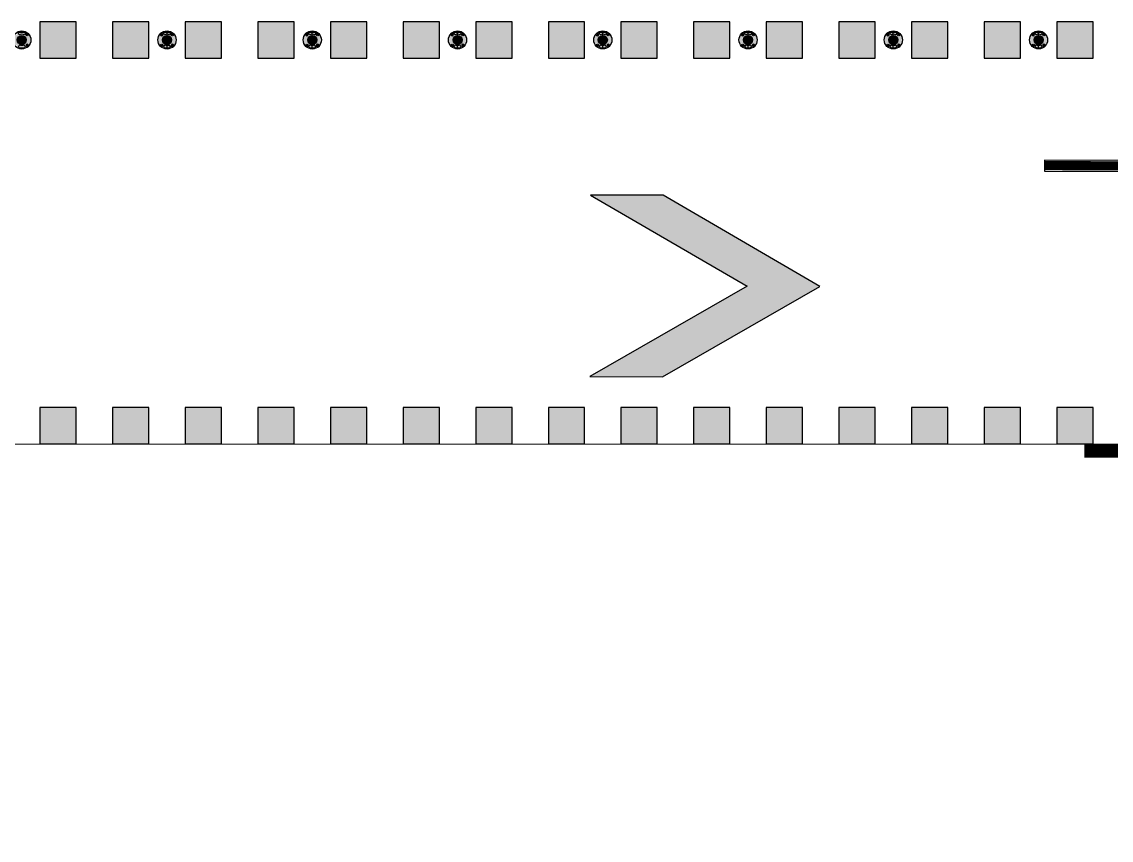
# Model space of a CAD drawing. Header units: metres. Extents: x 668617 to 675126, y 2286318 to 2293677.
# Drawn here: x 668844.1 to 668856.1, y 2287198.35 to 2287207.37 of the extents above; entities that cross this region are included whole.
import ezdxf

# ---------------------------------------------------------------- set-up
doc = ezdxf.new("R2010")
doc.units = ezdxf.units.M
doc.header["$MEASUREMENT"] = 0
for name, color, linetype in [('DMTG-B-CuadrosVerdes', 94, 'Continuous'), ('DMTG-M-VIALETON', 92, 'Continuous'), ('DMTG-PB-BANQUETAS', 251, 'Continuous'), ('DMTG-SH-LINEA GUARNICION', 40, 'Continuous'), ('DMTG-SH-PARADA', 252, 'Continuous')]:
    doc.layers.add(name, color=color, linetype=linetype)

# ---------------------------------------------------------------- blocks, each defined once
blk = doc.blocks.new('*U207')
h = blk.add_hatch(color=252)
h.dxf.hatch_style = 1
h.paths.add_polyline_path([(-1.817, -23.238), (-0.817, -24.968), (-0.817, -24.168), (-1.817, -22.438), (-2.817, -24.168), (-2.817, -24.968)])
h.paths.add_polyline_path([(-1.817, -0.786), (-0.817, -2.516), (-0.817, -1.716), (-1.817, 0.014), (-2.817, -1.716), (-2.817, -2.516)])
h = blk.add_hatch(color=252)
h.dxf.hatch_style = 1
h.paths.add_polyline_path([(-3.215, -19.968), (-3.095, -19.968), (-3.095, -5.468), (-3.133, -5.468), (-3.133, -4.969), (-3.215, -4.969)])
at = {"color": 252, "lineweight": 0, "const_width": 0.1}
blk.add_lwpolyline([(-3.155, -4.969), (-3.155, -19.968)], dxfattribs=at)
at = {"color": 252, "lineweight": 0}
for points in [[(-3.215, -4.969), (-3.215, -19.968)], [(-3.095, -4.969), (-3.095, -19.968)]]:
    blk.add_lwpolyline(points, dxfattribs=at)
at = {"color": 252}
for points in [[(-3.095, -4.969), (-3.215, -4.969), (-3.215, -19.968), (-3.095, -19.968), (-3.095, -4.969)], [(-0.817, -24.968), (-0.817, -24.168), (-1.817, -22.438), (-2.817, -24.168), (-2.817, -24.968), (-1.817, -23.238), (-0.817, -24.968)]]:
    blk.add_lwpolyline(points, dxfattribs=at)
blk = doc.blocks.new('*U115')
h = blk.add_hatch(color=256)
h.dxf.hatch_style = 1
h.paths.add_polyline_path([(12, 4.25), (12.4, 4.25), (12.4, 4.65), (12, 4.65)])
h = blk.add_hatch(color=256)
h.dxf.hatch_style = 1
h.paths.add_polyline_path([(12, 4.25), (12.4, 4.25), (12.4, 4.65), (12, 4.65)])
h = blk.add_hatch(color=256)
h.dxf.hatch_style = 1
h.paths.add_polyline_path([(12.8, 4.25), (13.2, 4.25), (13.2, 4.65), (12.8, 4.65)])
h = blk.add_hatch(color=256)
h.dxf.hatch_style = 1
h.paths.add_polyline_path([(12.8, 4.25), (13.2, 4.25), (13.2, 4.65), (12.8, 4.65)])
h = blk.add_hatch(color=256)
h.dxf.hatch_style = 1
h.paths.add_polyline_path([(13.6, 4.25), (14, 4.25), (14, 4.65), (13.6, 4.65)])
h = blk.add_hatch(color=256)
h.dxf.hatch_style = 1
h.paths.add_polyline_path([(13.6, 4.25), (14, 4.25), (14, 4.65), (13.6, 4.65)])
h = blk.add_hatch(color=256)
h.dxf.hatch_style = 1
h.paths.add_polyline_path([(14.4, 4.25), (14.8, 4.25), (14.8, 4.65), (14.4, 4.65)])
h = blk.add_hatch(color=256)
h.dxf.hatch_style = 1
h.paths.add_polyline_path([(14.4, 4.25), (14.8, 4.25), (14.8, 4.65), (14.4, 4.65)])
h = blk.add_hatch(color=256)
h.dxf.hatch_style = 1
h.paths.add_polyline_path([(15.2, 4.25), (15.6, 4.25), (15.6, 4.65), (15.2, 4.65)])
h = blk.add_hatch(color=256)
h.dxf.hatch_style = 1
h.paths.add_polyline_path([(15.2, 4.25), (15.6, 4.25), (15.6, 4.65), (15.2, 4.65)])
h = blk.add_hatch(color=256)
h.dxf.hatch_style = 1
h.paths.add_polyline_path([(16, 4.25), (16.4, 4.25), (16.4, 4.65), (16, 4.65)])
h = blk.add_hatch(color=256)
h.dxf.hatch_style = 1
h.paths.add_polyline_path([(16, 4.25), (16.4, 4.25), (16.4, 4.65), (16, 4.65)])
h = blk.add_hatch(color=256)
h.dxf.hatch_style = 1
h.paths.add_polyline_path([(16.8, 4.25), (17.2, 4.25), (17.2, 4.65), (16.8, 4.65)])
h = blk.add_hatch(color=256)
h.dxf.hatch_style = 1
h.paths.add_polyline_path([(16.8, 4.25), (17.2, 4.25), (17.2, 4.65), (16.8, 4.65)])
h = blk.add_hatch(color=256)
h.dxf.hatch_style = 1
h.paths.add_polyline_path([(17.6, 4.25), (18, 4.25), (18, 4.65), (17.6, 4.65)])
h = blk.add_hatch(color=256)
h.dxf.hatch_style = 1
h.paths.add_polyline_path([(17.6, 4.25), (18, 4.25), (18, 4.65), (17.6, 4.65)])
h = blk.add_hatch(color=256)
h.dxf.hatch_style = 1
h.paths.add_polyline_path([(18.4, 4.25), (18.8, 4.25), (18.8, 4.65), (18.4, 4.65)])
h = blk.add_hatch(color=256)
h.dxf.hatch_style = 1
h.paths.add_polyline_path([(18.4, 4.25), (18.8, 4.25), (18.8, 4.65), (18.4, 4.65)])
h = blk.add_hatch(color=256)
h.dxf.hatch_style = 1
h.paths.add_polyline_path([(19.2, 4.25), (19.6, 4.25), (19.6, 4.65), (19.2, 4.65)])
h = blk.add_hatch(color=256)
h.dxf.hatch_style = 1
h.paths.add_polyline_path([(19.2, 4.25), (19.6, 4.25), (19.6, 4.65), (19.2, 4.65)])
h = blk.add_hatch(color=256)
h.dxf.hatch_style = 1
h.paths.add_polyline_path([(20, 4.25), (20.4, 4.25), (20.4, 4.65), (20, 4.65)])
h = blk.add_hatch(color=256)
h.dxf.hatch_style = 1
h.paths.add_polyline_path([(20, 4.25), (20.4, 4.25), (20.4, 4.65), (20, 4.65)])
h = blk.add_hatch(color=256)
h.dxf.hatch_style = 1
h.paths.add_polyline_path([(20.8, 4.25), (21.2, 4.25), (21.2, 4.65), (20.8, 4.65)])
h = blk.add_hatch(color=256)
h.dxf.hatch_style = 1
h.paths.add_polyline_path([(20.8, 4.25), (21.2, 4.25), (21.2, 4.65), (20.8, 4.65)])
h = blk.add_hatch(color=256)
h.dxf.hatch_style = 1
h.paths.add_polyline_path([(21.6, 4.25), (22, 4.25), (22, 4.65), (21.6, 4.65)])
h = blk.add_hatch(color=256)
h.dxf.hatch_style = 1
h.paths.add_polyline_path([(21.6, 4.25), (22, 4.25), (22, 4.65), (21.6, 4.65)])
h = blk.add_hatch(color=256)
h.dxf.hatch_style = 1
h.paths.add_polyline_path([(22.4, 4.25), (22.8, 4.25), (22.8, 4.65), (22.4, 4.65)])
h = blk.add_hatch(color=256)
h.dxf.hatch_style = 1
h.paths.add_polyline_path([(22.4, 4.25), (22.8, 4.25), (22.8, 4.65), (22.4, 4.65)])
h = blk.add_hatch(color=256)
h.dxf.hatch_style = 1
h.paths.add_polyline_path([(23.2, 4.25), (23.6, 4.25), (23.6, 4.65), (23.2, 4.65)])
h = blk.add_hatch(color=256)
h.dxf.hatch_style = 1
h.paths.add_polyline_path([(12, 0), (12.4, 0), (12.4, 0.4), (12, 0.4)])
h = blk.add_hatch(color=256)
h.dxf.hatch_style = 1
h.paths.add_polyline_path([(12, 0), (12.4, 0), (12.4, 0.4), (12, 0.4)])
h = blk.add_hatch(color=256)
h.dxf.hatch_style = 1
h.paths.add_polyline_path([(12.8, 0), (13.2, 0), (13.2, 0.4), (12.8, 0.4)])
h = blk.add_hatch(color=256)
h.dxf.hatch_style = 1
h.paths.add_polyline_path([(12.8, 0), (13.2, 0), (13.2, 0.4), (12.8, 0.4)])
h = blk.add_hatch(color=256)
h.dxf.hatch_style = 1
h.paths.add_polyline_path([(13.6, 0), (14, 0), (14, 0.4), (13.6, 0.4)])
h = blk.add_hatch(color=256)
h.dxf.hatch_style = 1
h.paths.add_polyline_path([(13.6, 0), (14, 0), (14, 0.4), (13.6, 0.4)])
h = blk.add_hatch(color=256)
h.dxf.hatch_style = 1
h.paths.add_polyline_path([(14.4, 0), (14.8, 0), (14.8, 0.4), (14.4, 0.4)])
h = blk.add_hatch(color=256)
h.dxf.hatch_style = 1
h.paths.add_polyline_path([(14.4, 0), (14.8, 0), (14.8, 0.4), (14.4, 0.4)])
h = blk.add_hatch(color=256)
h.dxf.hatch_style = 1
h.paths.add_polyline_path([(15.2, 0), (15.6, 0), (15.6, 0.4), (15.2, 0.4)])
h = blk.add_hatch(color=256)
h.dxf.hatch_style = 1
h.paths.add_polyline_path([(15.2, 0), (15.6, 0), (15.6, 0.4), (15.2, 0.4)])
h = blk.add_hatch(color=256)
h.dxf.hatch_style = 1
h.paths.add_polyline_path([(16, 0), (16.4, 0), (16.4, 0.4), (16, 0.4)])
h = blk.add_hatch(color=256)
h.dxf.hatch_style = 1
h.paths.add_polyline_path([(16, 0), (16.4, 0), (16.4, 0.4), (16, 0.4)])
h = blk.add_hatch(color=256)
h.dxf.hatch_style = 1
h.paths.add_polyline_path([(16.8, 0), (17.2, 0), (17.2, 0.4), (16.8, 0.4)])
h = blk.add_hatch(color=256)
h.dxf.hatch_style = 1
h.paths.add_polyline_path([(16.8, 0), (17.2, 0), (17.2, 0.4), (16.8, 0.4)])
h = blk.add_hatch(color=256)
h.dxf.hatch_style = 1
h.paths.add_polyline_path([(17.6, 0), (18, 0), (18, 0.4), (17.6, 0.4)])
h = blk.add_hatch(color=256)
h.dxf.hatch_style = 1
h.paths.add_polyline_path([(17.6, 0), (18, 0), (18, 0.4), (17.6, 0.4)])
h = blk.add_hatch(color=256)
h.dxf.hatch_style = 1
h.paths.add_polyline_path([(18.4, 0), (18.8, 0), (18.8, 0.4), (18.4, 0.4)])
h = blk.add_hatch(color=256)
h.dxf.hatch_style = 1
h.paths.add_polyline_path([(18.4, 0), (18.8, 0), (18.8, 0.4), (18.4, 0.4)])
h = blk.add_hatch(color=256)
h.dxf.hatch_style = 1
h.paths.add_polyline_path([(19.2, 0), (19.6, 0), (19.6, 0.4), (19.2, 0.4)])
h = blk.add_hatch(color=256)
h.dxf.hatch_style = 1
h.paths.add_polyline_path([(19.2, 0), (19.6, 0), (19.6, 0.4), (19.2, 0.4)])
h = blk.add_hatch(color=256)
h.dxf.hatch_style = 1
h.paths.add_polyline_path([(20, 0), (20.4, 0), (20.4, 0.4), (20, 0.4)])
h = blk.add_hatch(color=256)
h.dxf.hatch_style = 1
h.paths.add_polyline_path([(20, 0), (20.4, 0), (20.4, 0.4), (20, 0.4)])
h = blk.add_hatch(color=256)
h.dxf.hatch_style = 1
h.paths.add_polyline_path([(20.8, 0), (21.2, 0), (21.2, 0.4), (20.8, 0.4)])
h = blk.add_hatch(color=256)
h.dxf.hatch_style = 1
h.paths.add_polyline_path([(20.8, 0), (21.2, 0), (21.2, 0.4), (20.8, 0.4)])
h = blk.add_hatch(color=256)
h.dxf.hatch_style = 1
h.paths.add_polyline_path([(21.6, 0), (22, 0), (22, 0.4), (21.6, 0.4)])
h = blk.add_hatch(color=256)
h.dxf.hatch_style = 1
h.paths.add_polyline_path([(21.6, 0), (22, 0), (22, 0.4), (21.6, 0.4)])
h = blk.add_hatch(color=256)
h.dxf.hatch_style = 1
h.paths.add_polyline_path([(22.4, 0), (22.8, 0), (22.8, 0.4), (22.4, 0.4)])
h = blk.add_hatch(color=256)
h.dxf.hatch_style = 1
h.paths.add_polyline_path([(22.4, 0), (22.8, 0), (22.8, 0.4), (22.4, 0.4)])
h = blk.add_hatch(color=256)
h.dxf.hatch_style = 1
h.paths.add_polyline_path([(23.2, 0), (23.6, 0), (23.6, 0.4), (23.2, 0.4)])
for points in [[(12, 4.25), (12.4, 4.25), (12.4, 4.65), (12, 4.65)], [(12, 4.25), (12.4, 4.25), (12.4, 4.65), (12, 4.65)], [(12.8, 4.25), (13.2, 4.25), (13.2, 4.65), (12.8, 4.65)], [(12.8, 4.25), (13.2, 4.25), (13.2, 4.65), (12.8, 4.65)], [(13.6, 4.25), (14, 4.25), (14, 4.65), (13.6, 4.65)], [(13.6, 4.25), (14, 4.25), (14, 4.65), (13.6, 4.65)], [(14.4, 4.25), (14.8, 4.25), (14.8, 4.65), (14.4, 4.65)], [(14.4, 4.25), (14.8, 4.25), (14.8, 4.65), (14.4, 4.65)], [(15.2, 4.25), (15.6, 4.25), (15.6, 4.65), (15.2, 4.65)], [(15.2, 4.25), (15.6, 4.25), (15.6, 4.65), (15.2, 4.65)], [(16, 4.25), (16.4, 4.25), (16.4, 4.65), (16, 4.65)], [(16, 4.25), (16.4, 4.25), (16.4, 4.65), (16, 4.65)], [(16.8, 4.25), (17.2, 4.25), (17.2, 4.65), (16.8, 4.65)], [(16.8, 4.25), (17.2, 4.25), (17.2, 4.65), (16.8, 4.65)], [(17.6, 4.25), (18, 4.25), (18, 4.65), (17.6, 4.65)], [(17.6, 4.25), (18, 4.25), (18, 4.65), (17.6, 4.65)], [(18.4, 4.25), (18.8, 4.25), (18.8, 4.65), (18.4, 4.65)], [(18.4, 4.25), (18.8, 4.25), (18.8, 4.65), (18.4, 4.65)], [(19.2, 4.25), (19.6, 4.25), (19.6, 4.65), (19.2, 4.65)], [(19.2, 4.25), (19.6, 4.25), (19.6, 4.65), (19.2, 4.65)], [(20, 4.25), (20.4, 4.25), (20.4, 4.65), (20, 4.65)], [(20, 4.25), (20.4, 4.25), (20.4, 4.65), (20, 4.65)], [(20.8, 4.25), (21.2, 4.25), (21.2, 4.65), (20.8, 4.65)], [(20.8, 4.25), (21.2, 4.25), (21.2, 4.65), (20.8, 4.65)], [(21.6, 4.25), (22, 4.25), (22, 4.65), (21.6, 4.65)], [(21.6, 4.25), (22, 4.25), (22, 4.65), (21.6, 4.65)], [(22.4, 4.25), (22.8, 4.25), (22.8, 4.65), (22.4, 4.65)], [(22.4, 4.25), (22.8, 4.25), (22.8, 4.65), (22.4, 4.65)], [(23.2, 4.25), (23.6, 4.25), (23.6, 4.65), (23.2, 4.65)], [(12, 0), (12.4, 0), (12.4, 0.4), (12, 0.4)], [(12, 0), (12.4, 0), (12.4, 0.4), (12, 0.4)], [(12.8, 0), (13.2, 0), (13.2, 0.4), (12.8, 0.4)], [(12.8, 0), (13.2, 0), (13.2, 0.4), (12.8, 0.4)], [(13.6, 0), (14, 0), (14, 0.4), (13.6, 0.4)], [(13.6, 0), (14, 0), (14, 0.4), (13.6, 0.4)], [(14.4, 0), (14.8, 0), (14.8, 0.4), (14.4, 0.4)], [(14.4, 0), (14.8, 0), (14.8, 0.4), (14.4, 0.4)], [(15.2, 0), (15.6, 0), (15.6, 0.4), (15.2, 0.4)], [(15.2, 0), (15.6, 0), (15.6, 0.4), (15.2, 0.4)], [(16, 0), (16.4, 0), (16.4, 0.4), (16, 0.4)], [(16, 0), (16.4, 0), (16.4, 0.4), (16, 0.4)], [(16.8, 0), (17.2, 0), (17.2, 0.4), (16.8, 0.4)], [(16.8, 0), (17.2, 0), (17.2, 0.4), (16.8, 0.4)], [(17.6, 0), (18, 0), (18, 0.4), (17.6, 0.4)], [(17.6, 0), (18, 0), (18, 0.4), (17.6, 0.4)], [(18.4, 0), (18.8, 0), (18.8, 0.4), (18.4, 0.4)], [(18.4, 0), (18.8, 0), (18.8, 0.4), (18.4, 0.4)], [(19.2, 0), (19.6, 0), (19.6, 0.4), (19.2, 0.4)], [(19.2, 0), (19.6, 0), (19.6, 0.4), (19.2, 0.4)], [(20, 0), (20.4, 0), (20.4, 0.4), (20, 0.4)], [(20, 0), (20.4, 0), (20.4, 0.4), (20, 0.4)], [(20.8, 0), (21.2, 0), (21.2, 0.4), (20.8, 0.4)], [(20.8, 0), (21.2, 0), (21.2, 0.4), (20.8, 0.4)], [(21.6, 0), (22, 0), (22, 0.4), (21.6, 0.4)], [(21.6, 0), (22, 0), (22, 0.4), (21.6, 0.4)], [(22.4, 0), (22.8, 0), (22.8, 0.4), (22.4, 0.4)], [(22.4, 0), (22.8, 0), (22.8, 0.4), (22.4, 0.4)], [(23.2, 0), (23.6, 0), (23.6, 0.4), (23.2, 0.4)]]:
    blk.add_lwpolyline(points, close=True)
blk = doc.blocks.new('*U36')
at = {"true_color": 0x58ba48}
h = blk.add_hatch(color=85, dxfattribs=at)
h.dxf.hatch_style = 1
h.paths.add_polyline_path([(24.446, 11.299, 1), (24.546, 11.299, 1)], flags=0)
h.paths.add_polyline_path([(24.446, 11.367), (24.435, 11.378, 0.062746), (24.417, 11.36), (24.428, 11.349, 0.413879), (24.446, 11.349, 0.414549)], flags=17)
h.paths.add_polyline_path([(24.443, 11.358, -1), (24.431, 11.358, -1)], flags=16)
h.paths.add_polyline_path([(24.446, 11.299, 1), (24.546, 11.299, 1)], flags=16)
h.paths.add_polyline_path([(24.557, 11.378), (24.547, 11.367, 0.413879), (24.547, 11.349, 0.414549), (24.564, 11.349), (24.575, 11.36, 0.062746)], flags=17)
h.paths.add_polyline_path([(24.562, 11.358, -1), (24.549, 11.358, -1)], flags=16)
h.paths.add_polyline_path([(24.575, 11.237), (24.564, 11.248, 0.413879), (24.547, 11.248, 0.414549), (24.547, 11.23), (24.557, 11.22, 0.062746)], flags=17)
h.paths.add_polyline_path([(24.549, 11.239, -1), (24.562, 11.239, -1)], flags=16)
h.paths.add_polyline_path([(24.446, 11.248, 0.414549), (24.428, 11.248), (24.417, 11.237, 0.062746), (24.435, 11.22), (24.446, 11.23, 0.413879)], flags=17)
h.paths.add_polyline_path([(24.431, 11.239, -1), (24.443, 11.239, -1)], flags=16)
h.paths.add_polyline_path([(24.575, 11.36), (24.564, 11.349, -0.414549), (24.547, 11.349, -0.413879), (24.547, 11.367), (24.557, 11.378, 0.342564), (24.435, 11.378), (24.446, 11.367, -0.414549), (24.446, 11.349, -0.413879), (24.428, 11.349), (24.417, 11.36, 0.166532), (24.396, 11.299, 0.166532), (24.417, 11.237), (24.428, 11.248, -0.414549), (24.446, 11.248, -0.413879), (24.446, 11.23), (24.435, 11.22, 0.342564), (24.557, 11.22), (24.547, 11.23, -0.414549), (24.547, 11.248, -0.413879), (24.564, 11.248), (24.575, 11.237, 0.166532), (24.596, 11.299, 0.166532)])
h.paths.add_polyline_path([(24.546, 11.299, -1), (24.446, 11.299, -1)], flags=0)
h.paths.add_polyline_path([(24.525, 11.354, 0.245947), (24.467, 11.354), (24.456, 11.376, -0.245947), (24.537, 11.376)], flags=16)
h.paths.add_polyline_path([(24.525, 11.243), (24.537, 11.221, -0.245947), (24.456, 11.221), (24.467, 11.243, 0.245947)], flags=16)
h = blk.add_hatch(color=85, dxfattribs=at)
h.dxf.hatch_style = 1
h.paths.add_polyline_path([(24.446, 11.299, 1), (24.546, 11.299, 1)])
at = {"true_color": 0xc7c8ca}
h = blk.add_hatch(color=9, dxfattribs=at)
h.dxf.hatch_style = 1
h.paths.add_polyline_path([(24.537, 11.376, 0.245947), (24.456, 11.376), (24.467, 11.354, -0.245947), (24.525, 11.354)])
h.paths.add_polyline_path([(24.537, 11.221), (24.525, 11.243, -0.245947), (24.467, 11.243), (24.456, 11.221, 0.245947)])
at = {"true_color": 0x58ba48}
h = blk.add_hatch(color=85, dxfattribs=at)
h.dxf.hatch_style = 1
h.paths.add_polyline_path([(26.046, 11.299, 1), (26.146, 11.299, 1)], flags=0)
h.paths.add_polyline_path([(26.046, 11.367), (26.035, 11.378, 0.062746), (26.017, 11.36), (26.028, 11.349, 0.413879), (26.046, 11.349, 0.414549)], flags=17)
h.paths.add_polyline_path([(26.043, 11.358, -1), (26.031, 11.358, -1)], flags=16)
h.paths.add_polyline_path([(26.046, 11.299, 1), (26.146, 11.299, 1)], flags=16)
h.paths.add_polyline_path([(26.157, 11.378), (26.147, 11.367, 0.413879), (26.147, 11.349, 0.414549), (26.164, 11.349), (26.175, 11.36, 0.062746)], flags=17)
h.paths.add_polyline_path([(26.162, 11.358, -1), (26.149, 11.358, -1)], flags=16)
h.paths.add_polyline_path([(26.175, 11.237), (26.164, 11.248, 0.413879), (26.147, 11.248, 0.414549), (26.147, 11.23), (26.157, 11.22, 0.062746)], flags=17)
h.paths.add_polyline_path([(26.149, 11.239, -1), (26.162, 11.239, -1)], flags=16)
h.paths.add_polyline_path([(26.046, 11.248, 0.414549), (26.028, 11.248), (26.017, 11.237, 0.062746), (26.035, 11.22), (26.046, 11.23, 0.413879)], flags=17)
h.paths.add_polyline_path([(26.031, 11.239, -1), (26.043, 11.239, -1)], flags=16)
h.paths.add_polyline_path([(26.175, 11.36), (26.164, 11.349, -0.414549), (26.147, 11.349, -0.413879), (26.147, 11.367), (26.157, 11.378, 0.342564), (26.035, 11.378), (26.046, 11.367, -0.414549), (26.046, 11.349, -0.413879), (26.028, 11.349), (26.017, 11.36, 0.166532), (25.996, 11.299, 0.166532), (26.017, 11.237), (26.028, 11.248, -0.414549), (26.046, 11.248, -0.413879), (26.046, 11.23), (26.035, 11.22, 0.342564), (26.157, 11.22), (26.147, 11.23, -0.414549), (26.147, 11.248, -0.413879), (26.164, 11.248), (26.175, 11.237, 0.166532), (26.196, 11.299, 0.166532)])
h.paths.add_polyline_path([(26.146, 11.299, -1), (26.046, 11.299, -1)], flags=0)
h.paths.add_polyline_path([(26.125, 11.354, 0.245947), (26.067, 11.354), (26.056, 11.376, -0.245947), (26.137, 11.376)], flags=16)
h.paths.add_polyline_path([(26.125, 11.243), (26.137, 11.221, -0.245947), (26.056, 11.221), (26.067, 11.243, 0.245947)], flags=16)
h = blk.add_hatch(color=85, dxfattribs=at)
h.dxf.hatch_style = 1
h.paths.add_polyline_path([(26.046, 11.299, 1), (26.146, 11.299, 1)])
at = {"true_color": 0xc7c8ca}
h = blk.add_hatch(color=9, dxfattribs=at)
h.dxf.hatch_style = 1
h.paths.add_polyline_path([(26.137, 11.376, 0.245947), (26.056, 11.376), (26.067, 11.354, -0.245947), (26.125, 11.354)])
h.paths.add_polyline_path([(26.137, 11.221), (26.125, 11.243, -0.245947), (26.067, 11.243), (26.056, 11.221, 0.245947)])
at = {"true_color": 0x58ba48}
h = blk.add_hatch(color=85, dxfattribs=at)
h.dxf.hatch_style = 1
h.paths.add_polyline_path([(27.646, 11.299, 1), (27.746, 11.299, 1)], flags=0)
h.paths.add_polyline_path([(27.646, 11.367), (27.635, 11.378, 0.062746), (27.617, 11.36), (27.628, 11.349, 0.413879), (27.646, 11.349, 0.414549)], flags=17)
h.paths.add_polyline_path([(27.643, 11.358, -1), (27.631, 11.358, -1)], flags=16)
h.paths.add_polyline_path([(27.646, 11.299, 1), (27.746, 11.299, 1)], flags=16)
h.paths.add_polyline_path([(27.757, 11.378), (27.747, 11.367, 0.413879), (27.747, 11.349, 0.414549), (27.764, 11.349), (27.775, 11.36, 0.062746)], flags=17)
h.paths.add_polyline_path([(27.762, 11.358, -1), (27.749, 11.358, -1)], flags=16)
h.paths.add_polyline_path([(27.775, 11.237), (27.764, 11.248, 0.413879), (27.747, 11.248, 0.414549), (27.747, 11.23), (27.757, 11.22, 0.062746)], flags=17)
h.paths.add_polyline_path([(27.749, 11.239, -1), (27.762, 11.239, -1)], flags=16)
h.paths.add_polyline_path([(27.646, 11.248, 0.414549), (27.628, 11.248), (27.617, 11.237, 0.062746), (27.635, 11.22), (27.646, 11.23, 0.413879)], flags=17)
h.paths.add_polyline_path([(27.631, 11.239, -1), (27.643, 11.239, -1)], flags=16)
h.paths.add_polyline_path([(27.775, 11.36), (27.764, 11.349, -0.414549), (27.747, 11.349, -0.413879), (27.747, 11.367), (27.757, 11.378, 0.342564), (27.635, 11.378), (27.646, 11.367, -0.414549), (27.646, 11.349, -0.413879), (27.628, 11.349), (27.617, 11.36, 0.166532), (27.596, 11.299, 0.166532), (27.617, 11.237), (27.628, 11.248, -0.414549), (27.646, 11.248, -0.413879), (27.646, 11.23), (27.635, 11.22, 0.342564), (27.757, 11.22), (27.747, 11.23, -0.414549), (27.747, 11.248, -0.413879), (27.764, 11.248), (27.775, 11.237, 0.166532), (27.796, 11.299, 0.166532)])
h.paths.add_polyline_path([(27.746, 11.299, -1), (27.646, 11.299, -1)], flags=0)
h.paths.add_polyline_path([(27.725, 11.354, 0.245947), (27.667, 11.354), (27.656, 11.376, -0.245947), (27.737, 11.376)], flags=16)
h.paths.add_polyline_path([(27.725, 11.243), (27.737, 11.221, -0.245947), (27.656, 11.221), (27.667, 11.243, 0.245947)], flags=16)
h = blk.add_hatch(color=85, dxfattribs=at)
h.dxf.hatch_style = 1
h.paths.add_polyline_path([(27.646, 11.299, 1), (27.746, 11.299, 1)])
at = {"true_color": 0xc7c8ca}
h = blk.add_hatch(color=9, dxfattribs=at)
h.dxf.hatch_style = 1
h.paths.add_polyline_path([(27.737, 11.376, 0.245947), (27.656, 11.376), (27.667, 11.354, -0.245947), (27.725, 11.354)])
h.paths.add_polyline_path([(27.737, 11.221), (27.725, 11.243, -0.245947), (27.667, 11.243), (27.656, 11.221, 0.245947)])
at = {"true_color": 0x58ba48}
h = blk.add_hatch(color=85, dxfattribs=at)
h.dxf.hatch_style = 1
h.paths.add_polyline_path([(29.246, 11.299, 1), (29.346, 11.299, 1)], flags=0)
h.paths.add_polyline_path([(29.246, 11.367), (29.235, 11.378, 0.062746), (29.217, 11.36), (29.228, 11.349, 0.413879), (29.246, 11.349, 0.414549)], flags=17)
h.paths.add_polyline_path([(29.243, 11.358, -1), (29.231, 11.358, -1)], flags=16)
h.paths.add_polyline_path([(29.246, 11.299, 1), (29.346, 11.299, 1)], flags=16)
h.paths.add_polyline_path([(29.357, 11.378), (29.347, 11.367, 0.413879), (29.347, 11.349, 0.414549), (29.364, 11.349), (29.375, 11.36, 0.062746)], flags=17)
h.paths.add_polyline_path([(29.362, 11.358, -1), (29.349, 11.358, -1)], flags=16)
h.paths.add_polyline_path([(29.375, 11.237), (29.364, 11.248, 0.413879), (29.347, 11.248, 0.414549), (29.347, 11.23), (29.357, 11.22, 0.062746)], flags=17)
h.paths.add_polyline_path([(29.349, 11.239, -1), (29.362, 11.239, -1)], flags=16)
h.paths.add_polyline_path([(29.246, 11.248, 0.414549), (29.228, 11.248), (29.217, 11.237, 0.062746), (29.235, 11.22), (29.246, 11.23, 0.413879)], flags=17)
h.paths.add_polyline_path([(29.231, 11.239, -1), (29.243, 11.239, -1)], flags=16)
h.paths.add_polyline_path([(29.375, 11.36), (29.364, 11.349, -0.414549), (29.347, 11.349, -0.413879), (29.347, 11.367), (29.357, 11.378, 0.342564), (29.235, 11.378), (29.246, 11.367, -0.414549), (29.246, 11.349, -0.413879), (29.228, 11.349), (29.217, 11.36, 0.166532), (29.196, 11.299, 0.166532), (29.217, 11.237), (29.228, 11.248, -0.414549), (29.246, 11.248, -0.413879), (29.246, 11.23), (29.235, 11.22, 0.342564), (29.357, 11.22), (29.347, 11.23, -0.414549), (29.347, 11.248, -0.413879), (29.364, 11.248), (29.375, 11.237, 0.166532), (29.396, 11.299, 0.166532)])
h.paths.add_polyline_path([(29.346, 11.299, -1), (29.246, 11.299, -1)], flags=0)
h.paths.add_polyline_path([(29.325, 11.354, 0.245947), (29.267, 11.354), (29.256, 11.376, -0.245947), (29.337, 11.376)], flags=16)
h.paths.add_polyline_path([(29.325, 11.243), (29.337, 11.221, -0.245947), (29.256, 11.221), (29.267, 11.243, 0.245947)], flags=16)
h = blk.add_hatch(color=85, dxfattribs=at)
h.dxf.hatch_style = 1
h.paths.add_polyline_path([(29.246, 11.299, 1), (29.346, 11.299, 1)])
at = {"true_color": 0xc7c8ca}
h = blk.add_hatch(color=9, dxfattribs=at)
h.dxf.hatch_style = 1
h.paths.add_polyline_path([(29.337, 11.376, 0.245947), (29.256, 11.376), (29.267, 11.354, -0.245947), (29.325, 11.354)])
h.paths.add_polyline_path([(29.337, 11.221), (29.325, 11.243, -0.245947), (29.267, 11.243), (29.256, 11.221, 0.245947)])
at = {"true_color": 0x58ba48}
h = blk.add_hatch(color=85, dxfattribs=at)
h.dxf.hatch_style = 1
h.paths.add_polyline_path([(30.846, 11.299, 1), (30.946, 11.299, 1)], flags=0)
h.paths.add_polyline_path([(30.846, 11.367), (30.835, 11.378, 0.062746), (30.817, 11.36), (30.828, 11.349, 0.413879), (30.846, 11.349, 0.414549)], flags=17)
h.paths.add_polyline_path([(30.843, 11.358, -1), (30.831, 11.358, -1)], flags=16)
h.paths.add_polyline_path([(30.846, 11.299, 1), (30.946, 11.299, 1)], flags=16)
h.paths.add_polyline_path([(30.957, 11.378), (30.947, 11.367, 0.413879), (30.947, 11.349, 0.414549), (30.964, 11.349), (30.975, 11.36, 0.062746)], flags=17)
h.paths.add_polyline_path([(30.962, 11.358, -1), (30.949, 11.358, -1)], flags=16)
h.paths.add_polyline_path([(30.975, 11.237), (30.964, 11.248, 0.413879), (30.947, 11.248, 0.414549), (30.947, 11.23), (30.957, 11.22, 0.062746)], flags=17)
h.paths.add_polyline_path([(30.949, 11.239, -1), (30.962, 11.239, -1)], flags=16)
h.paths.add_polyline_path([(30.846, 11.248, 0.414549), (30.828, 11.248), (30.817, 11.237, 0.062746), (30.835, 11.22), (30.846, 11.23, 0.413879)], flags=17)
h.paths.add_polyline_path([(30.831, 11.239, -1), (30.843, 11.239, -1)], flags=16)
h.paths.add_polyline_path([(30.975, 11.36), (30.964, 11.349, -0.414549), (30.947, 11.349, -0.413879), (30.947, 11.367), (30.957, 11.378, 0.342564), (30.835, 11.378), (30.846, 11.367, -0.414549), (30.846, 11.349, -0.413879), (30.828, 11.349), (30.817, 11.36, 0.166532), (30.796, 11.299, 0.166532), (30.817, 11.237), (30.828, 11.248, -0.414549), (30.846, 11.248, -0.413879), (30.846, 11.23), (30.835, 11.22, 0.342564), (30.957, 11.22), (30.947, 11.23, -0.414549), (30.947, 11.248, -0.413879), (30.964, 11.248), (30.975, 11.237, 0.166532), (30.996, 11.299, 0.166532)])
h.paths.add_polyline_path([(30.946, 11.299, -1), (30.846, 11.299, -1)], flags=0)
h.paths.add_polyline_path([(30.925, 11.354, 0.245947), (30.867, 11.354), (30.856, 11.376, -0.245947), (30.937, 11.376)], flags=16)
h.paths.add_polyline_path([(30.925, 11.243), (30.937, 11.221, -0.245947), (30.856, 11.221), (30.867, 11.243, 0.245947)], flags=16)
h = blk.add_hatch(color=85, dxfattribs=at)
h.dxf.hatch_style = 1
h.paths.add_polyline_path([(30.846, 11.299, 1), (30.946, 11.299, 1)])
at = {"true_color": 0xc7c8ca}
h = blk.add_hatch(color=9, dxfattribs=at)
h.dxf.hatch_style = 1
h.paths.add_polyline_path([(30.937, 11.376, 0.245947), (30.856, 11.376), (30.867, 11.354, -0.245947), (30.925, 11.354)])
h.paths.add_polyline_path([(30.937, 11.221), (30.925, 11.243, -0.245947), (30.867, 11.243), (30.856, 11.221, 0.245947)])
at = {"true_color": 0x58ba48}
h = blk.add_hatch(color=85, dxfattribs=at)
h.dxf.hatch_style = 1
h.paths.add_polyline_path([(32.446, 11.299, 1), (32.546, 11.299, 1)], flags=0)
h.paths.add_polyline_path([(32.446, 11.367), (32.435, 11.378, 0.062746), (32.417, 11.36), (32.428, 11.349, 0.413879), (32.446, 11.349, 0.414549)], flags=17)
h.paths.add_polyline_path([(32.443, 11.358, -1), (32.431, 11.358, -1)], flags=16)
h.paths.add_polyline_path([(32.446, 11.299, 1), (32.546, 11.299, 1)], flags=16)
h.paths.add_polyline_path([(32.557, 11.378), (32.547, 11.367, 0.413879), (32.547, 11.349, 0.414549), (32.564, 11.349), (32.575, 11.36, 0.062746)], flags=17)
h.paths.add_polyline_path([(32.562, 11.358, -1), (32.549, 11.358, -1)], flags=16)
h.paths.add_polyline_path([(32.575, 11.237), (32.564, 11.248, 0.413879), (32.547, 11.248, 0.414549), (32.547, 11.23), (32.557, 11.22, 0.062746)], flags=17)
h.paths.add_polyline_path([(32.549, 11.239, -1), (32.562, 11.239, -1)], flags=16)
h.paths.add_polyline_path([(32.446, 11.248, 0.414549), (32.428, 11.248), (32.417, 11.237, 0.062746), (32.435, 11.22), (32.446, 11.23, 0.413879)], flags=17)
h.paths.add_polyline_path([(32.431, 11.239, -1), (32.443, 11.239, -1)], flags=16)
h.paths.add_polyline_path([(32.575, 11.36), (32.564, 11.349, -0.414549), (32.547, 11.349, -0.413879), (32.547, 11.367), (32.557, 11.378, 0.342564), (32.435, 11.378), (32.446, 11.367, -0.414549), (32.446, 11.349, -0.413879), (32.428, 11.349), (32.417, 11.36, 0.166532), (32.396, 11.299, 0.166532), (32.417, 11.237), (32.428, 11.248, -0.414549), (32.446, 11.248, -0.413879), (32.446, 11.23), (32.435, 11.22, 0.342564), (32.557, 11.22), (32.547, 11.23, -0.414549), (32.547, 11.248, -0.413879), (32.564, 11.248), (32.575, 11.237, 0.166532), (32.596, 11.299, 0.166532)])
h.paths.add_polyline_path([(32.546, 11.299, -1), (32.446, 11.299, -1)], flags=0)
h.paths.add_polyline_path([(32.525, 11.354, 0.245947), (32.467, 11.354), (32.456, 11.376, -0.245947), (32.537, 11.376)], flags=16)
h.paths.add_polyline_path([(32.525, 11.243), (32.537, 11.221, -0.245947), (32.456, 11.221), (32.467, 11.243, 0.245947)], flags=16)
h = blk.add_hatch(color=85, dxfattribs=at)
h.dxf.hatch_style = 1
h.paths.add_polyline_path([(32.446, 11.299, 1), (32.546, 11.299, 1)])
at = {"true_color": 0xc7c8ca}
h = blk.add_hatch(color=9, dxfattribs=at)
h.dxf.hatch_style = 1
h.paths.add_polyline_path([(32.537, 11.376, 0.245947), (32.456, 11.376), (32.467, 11.354, -0.245947), (32.525, 11.354)])
h.paths.add_polyline_path([(32.537, 11.221), (32.525, 11.243, -0.245947), (32.467, 11.243), (32.456, 11.221, 0.245947)])
at = {"true_color": 0x58ba48}
h = blk.add_hatch(color=85, dxfattribs=at)
h.dxf.hatch_style = 1
h.paths.add_polyline_path([(34.046, 11.299, 1), (34.146, 11.299, 1)], flags=0)
h.paths.add_polyline_path([(34.046, 11.367), (34.035, 11.378, 0.062746), (34.017, 11.36), (34.028, 11.349, 0.413879), (34.046, 11.349, 0.414549)], flags=17)
h.paths.add_polyline_path([(34.043, 11.358, -1), (34.031, 11.358, -1)], flags=16)
h.paths.add_polyline_path([(34.046, 11.299, 1), (34.146, 11.299, 1)], flags=16)
h.paths.add_polyline_path([(34.157, 11.378), (34.147, 11.367, 0.413879), (34.147, 11.349, 0.414549), (34.164, 11.349), (34.175, 11.36, 0.062746)], flags=17)
h.paths.add_polyline_path([(34.162, 11.358, -1), (34.149, 11.358, -1)], flags=16)
h.paths.add_polyline_path([(34.175, 11.237), (34.164, 11.248, 0.413879), (34.147, 11.248, 0.414549), (34.147, 11.23), (34.157, 11.22, 0.062746)], flags=17)
h.paths.add_polyline_path([(34.149, 11.239, -1), (34.162, 11.239, -1)], flags=16)
h.paths.add_polyline_path([(34.046, 11.248, 0.414549), (34.028, 11.248), (34.017, 11.237, 0.062746), (34.035, 11.22), (34.046, 11.23, 0.413879)], flags=17)
h.paths.add_polyline_path([(34.031, 11.239, -1), (34.043, 11.239, -1)], flags=16)
h.paths.add_polyline_path([(34.175, 11.36), (34.164, 11.349, -0.414549), (34.147, 11.349, -0.413879), (34.147, 11.367), (34.157, 11.378, 0.342564), (34.035, 11.378), (34.046, 11.367, -0.414549), (34.046, 11.349, -0.413879), (34.028, 11.349), (34.017, 11.36, 0.166532), (33.996, 11.299, 0.166532), (34.017, 11.237), (34.028, 11.248, -0.414549), (34.046, 11.248, -0.413879), (34.046, 11.23), (34.035, 11.22, 0.342564), (34.157, 11.22), (34.147, 11.23, -0.414549), (34.147, 11.248, -0.413879), (34.164, 11.248), (34.175, 11.237, 0.166532), (34.196, 11.299, 0.166532)])
h.paths.add_polyline_path([(34.146, 11.299, -1), (34.046, 11.299, -1)], flags=0)
h.paths.add_polyline_path([(34.125, 11.354, 0.245947), (34.067, 11.354), (34.056, 11.376, -0.245947), (34.137, 11.376)], flags=16)
h.paths.add_polyline_path([(34.125, 11.243), (34.137, 11.221, -0.245947), (34.056, 11.221), (34.067, 11.243, 0.245947)], flags=16)
h = blk.add_hatch(color=85, dxfattribs=at)
h.dxf.hatch_style = 1
h.paths.add_polyline_path([(34.046, 11.299, 1), (34.146, 11.299, 1)])
at = {"true_color": 0xc7c8ca}
h = blk.add_hatch(color=9, dxfattribs=at)
h.dxf.hatch_style = 1
h.paths.add_polyline_path([(34.137, 11.376, 0.245947), (34.056, 11.376), (34.067, 11.354, -0.245947), (34.125, 11.354)])
h.paths.add_polyline_path([(34.137, 11.221), (34.125, 11.243, -0.245947), (34.067, 11.243), (34.056, 11.221, 0.245947)])
at = {"true_color": 0x58ba48}
h = blk.add_hatch(color=85, dxfattribs=at)
h.dxf.hatch_style = 1
h.paths.add_polyline_path([(35.646, 11.299, 1), (35.746, 11.299, 1)], flags=0)
h.paths.add_polyline_path([(35.646, 11.367), (35.635, 11.378, 0.062746), (35.617, 11.36), (35.628, 11.349, 0.413879), (35.646, 11.349, 0.414549)], flags=17)
h.paths.add_polyline_path([(35.643, 11.358, -1), (35.631, 11.358, -1)], flags=16)
h.paths.add_polyline_path([(35.646, 11.299, 1), (35.746, 11.299, 1)], flags=16)
h.paths.add_polyline_path([(35.757, 11.378), (35.747, 11.367, 0.413879), (35.747, 11.349, 0.414549), (35.764, 11.349), (35.775, 11.36, 0.062746)], flags=17)
h.paths.add_polyline_path([(35.762, 11.358, -1), (35.749, 11.358, -1)], flags=16)
h.paths.add_polyline_path([(35.775, 11.237), (35.764, 11.248, 0.413879), (35.747, 11.248, 0.414549), (35.747, 11.23), (35.757, 11.22, 0.062746)], flags=17)
h.paths.add_polyline_path([(35.749, 11.239, -1), (35.762, 11.239, -1)], flags=16)
h.paths.add_polyline_path([(35.646, 11.248, 0.414549), (35.628, 11.248), (35.617, 11.237, 0.062746), (35.635, 11.22), (35.646, 11.23, 0.413879)], flags=17)
h.paths.add_polyline_path([(35.631, 11.239, -1), (35.643, 11.239, -1)], flags=16)
h.paths.add_polyline_path([(35.775, 11.36), (35.764, 11.349, -0.414549), (35.747, 11.349, -0.413879), (35.747, 11.367), (35.757, 11.378, 0.342564), (35.635, 11.378), (35.646, 11.367, -0.414549), (35.646, 11.349, -0.413879), (35.628, 11.349), (35.617, 11.36, 0.166532), (35.596, 11.299, 0.166532), (35.617, 11.237), (35.628, 11.248, -0.414549), (35.646, 11.248, -0.413879), (35.646, 11.23), (35.635, 11.22, 0.342564), (35.757, 11.22), (35.747, 11.23, -0.414549), (35.747, 11.248, -0.413879), (35.764, 11.248), (35.775, 11.237, 0.166532), (35.796, 11.299, 0.166532)])
h.paths.add_polyline_path([(35.746, 11.299, -1), (35.646, 11.299, -1)], flags=0)
h.paths.add_polyline_path([(35.725, 11.354, 0.245947), (35.667, 11.354), (35.656, 11.376, -0.245947), (35.737, 11.376)], flags=16)
h.paths.add_polyline_path([(35.725, 11.243), (35.737, 11.221, -0.245947), (35.656, 11.221), (35.667, 11.243, 0.245947)], flags=16)
h = blk.add_hatch(color=85, dxfattribs=at)
h.dxf.hatch_style = 1
h.paths.add_polyline_path([(35.646, 11.299, 1), (35.746, 11.299, 1)])
at = {"true_color": 0xc7c8ca}
h = blk.add_hatch(color=9, dxfattribs=at)
h.dxf.hatch_style = 1
h.paths.add_polyline_path([(35.737, 11.376, 0.245947), (35.656, 11.376), (35.667, 11.354, -0.245947), (35.725, 11.354)])
h.paths.add_polyline_path([(35.737, 11.221), (35.725, 11.243, -0.245947), (35.667, 11.243), (35.656, 11.221, 0.245947)])
at = {"color": 18, "true_color": 0x000000}
for points in [[(24.537, 11.376), (24.525, 11.354, 0.245947), (24.467, 11.354), (24.456, 11.376, -0.245947)], [(24.547, 11.367), (24.557, 11.378, -0.062746), (24.575, 11.36), (24.564, 11.349, -0.413879), (24.547, 11.349, -0.414549)], [(26.046, 11.367), (26.035, 11.378, 0.062746), (26.017, 11.36), (26.028, 11.349, 0.413879), (26.046, 11.349, 0.414549)], [(26.137, 11.376), (26.125, 11.354, 0.245947), (26.067, 11.354), (26.056, 11.376, -0.245947)], [(26.147, 11.367), (26.157, 11.378, -0.062746), (26.175, 11.36), (26.164, 11.349, -0.413879), (26.147, 11.349, -0.414549)], [(27.646, 11.367), (27.635, 11.378, 0.062746), (27.617, 11.36), (27.628, 11.349, 0.413879), (27.646, 11.349, 0.414549)], [(27.737, 11.376), (27.725, 11.354, 0.245947), (27.667, 11.354), (27.656, 11.376, -0.245947)], [(27.747, 11.367), (27.757, 11.378, -0.062746), (27.775, 11.36), (27.764, 11.349, -0.413879), (27.747, 11.349, -0.414549)], [(29.246, 11.367), (29.235, 11.378, 0.062746), (29.217, 11.36), (29.228, 11.349, 0.413879), (29.246, 11.349, 0.414549)], [(29.337, 11.376), (29.325, 11.354, 0.245947), (29.267, 11.354), (29.256, 11.376, -0.245947)], [(29.347, 11.367), (29.357, 11.378, -0.062746), (29.375, 11.36), (29.364, 11.349, -0.413879), (29.347, 11.349, -0.414549)], [(30.846, 11.367), (30.835, 11.378, 0.062746), (30.817, 11.36), (30.828, 11.349, 0.413879), (30.846, 11.349, 0.414549)], [(30.937, 11.376), (30.925, 11.354, 0.245947), (30.867, 11.354), (30.856, 11.376, -0.245947)], [(30.947, 11.367), (30.957, 11.378, -0.062746), (30.975, 11.36), (30.964, 11.349, -0.413879), (30.947, 11.349, -0.414549)], [(32.446, 11.367), (32.435, 11.378, 0.062746), (32.417, 11.36), (32.428, 11.349, 0.413879), (32.446, 11.349, 0.414549)], [(32.537, 11.376), (32.525, 11.354, 0.245947), (32.467, 11.354), (32.456, 11.376, -0.245947)], [(32.547, 11.367), (32.557, 11.378, -0.062746), (32.575, 11.36), (32.564, 11.349, -0.413879), (32.547, 11.349, -0.414549)], [(34.046, 11.367), (34.035, 11.378, 0.062746), (34.017, 11.36), (34.028, 11.349, 0.413879), (34.046, 11.349, 0.414549)], [(34.137, 11.376), (34.125, 11.354, 0.245947), (34.067, 11.354), (34.056, 11.376, -0.245947)], [(34.147, 11.367), (34.157, 11.378, -0.062746), (34.175, 11.36), (34.164, 11.349, -0.413879), (34.147, 11.349, -0.414549)], [(35.646, 11.367), (35.635, 11.378, 0.062746), (35.617, 11.36), (35.628, 11.349, 0.413879), (35.646, 11.349, 0.414549)], [(35.737, 11.376), (35.725, 11.354, 0.245947), (35.667, 11.354), (35.656, 11.376, -0.245947)], [(35.747, 11.367), (35.757, 11.378, -0.062746), (35.775, 11.36), (35.764, 11.349, -0.413879), (35.747, 11.349, -0.414549)], [(24.537, 11.221), (24.525, 11.243, -0.245947), (24.467, 11.243), (24.456, 11.221, 0.245947)], [(24.547, 11.23), (24.557, 11.22, 0.062746), (24.575, 11.237), (24.564, 11.248, 0.413879), (24.547, 11.248, 0.414549)], [(26.046, 11.23), (26.035, 11.22, -0.062746), (26.017, 11.237), (26.028, 11.248, -0.413879), (26.046, 11.248, -0.414549)], [(26.137, 11.221), (26.125, 11.243, -0.245947), (26.067, 11.243), (26.056, 11.221, 0.245947)], [(26.147, 11.23), (26.157, 11.22, 0.062746), (26.175, 11.237), (26.164, 11.248, 0.413879), (26.147, 11.248, 0.414549)], [(27.646, 11.23), (27.635, 11.22, -0.062746), (27.617, 11.237), (27.628, 11.248, -0.413879), (27.646, 11.248, -0.414549)], [(27.737, 11.221), (27.725, 11.243, -0.245947), (27.667, 11.243), (27.656, 11.221, 0.245947)], [(27.747, 11.23), (27.757, 11.22, 0.062746), (27.775, 11.237), (27.764, 11.248, 0.413879), (27.747, 11.248, 0.414549)], [(29.246, 11.23), (29.235, 11.22, -0.062746), (29.217, 11.237), (29.228, 11.248, -0.413879), (29.246, 11.248, -0.414549)], [(29.337, 11.221), (29.325, 11.243, -0.245947), (29.267, 11.243), (29.256, 11.221, 0.245947)], [(29.347, 11.23), (29.357, 11.22, 0.062746), (29.375, 11.237), (29.364, 11.248, 0.413879), (29.347, 11.248, 0.414549)], [(30.846, 11.23), (30.835, 11.22, -0.062746), (30.817, 11.237), (30.828, 11.248, -0.413879), (30.846, 11.248, -0.414549)], [(30.937, 11.221), (30.925, 11.243, -0.245947), (30.867, 11.243), (30.856, 11.221, 0.245947)], [(30.947, 11.23), (30.957, 11.22, 0.062746), (30.975, 11.237), (30.964, 11.248, 0.413879), (30.947, 11.248, 0.414549)], [(32.446, 11.23), (32.435, 11.22, -0.062746), (32.417, 11.237), (32.428, 11.248, -0.413879), (32.446, 11.248, -0.414549)], [(32.537, 11.221), (32.525, 11.243, -0.245947), (32.467, 11.243), (32.456, 11.221, 0.245947)], [(32.547, 11.23), (32.557, 11.22, 0.062746), (32.575, 11.237), (32.564, 11.248, 0.413879), (32.547, 11.248, 0.414549)], [(34.046, 11.23), (34.035, 11.22, -0.062746), (34.017, 11.237), (34.028, 11.248, -0.413879), (34.046, 11.248, -0.414549)], [(34.137, 11.221), (34.125, 11.243, -0.245947), (34.067, 11.243), (34.056, 11.221, 0.245947)], [(34.147, 11.23), (34.157, 11.22, 0.062746), (34.175, 11.237), (34.164, 11.248, 0.413879), (34.147, 11.248, 0.414549)], [(35.646, 11.23), (35.635, 11.22, -0.062746), (35.617, 11.237), (35.628, 11.248, -0.413879), (35.646, 11.248, -0.414549)], [(35.737, 11.221), (35.725, 11.243, -0.245947), (35.667, 11.243), (35.656, 11.221, 0.245947)], [(35.747, 11.23), (35.757, 11.22, 0.062746), (35.775, 11.237), (35.764, 11.248, 0.413879), (35.747, 11.248, 0.414549)]]:
    blk.add_lwpolyline(points, format="xyb", close=True, dxfattribs=at)
for points in [[(26.096, 11.199), (26.096, 11.399)], [(27.696, 11.199), (27.696, 11.399)], [(29.296, 11.199), (29.296, 11.399)], [(30.896, 11.199), (30.896, 11.399)], [(32.496, 11.199), (32.496, 11.399)], [(34.096, 11.199), (34.096, 11.399)], [(35.696, 11.199), (35.696, 11.399)]]:
    blk.add_lwpolyline(points)
for centre, radius in [((24.496, 11.299), 0.1), ((24.496, 11.299), 0.05), ((24.556, 11.358), 0.00613), ((26.096, 11.299), 0.1), ((26.037, 11.358), 0.00613), ((26.096, 11.299), 0.05), ((26.156, 11.358), 0.00613), ((27.696, 11.299), 0.1), ((27.637, 11.358), 0.00613), ((27.696, 11.299), 0.05), ((27.756, 11.358), 0.00613), ((29.296, 11.299), 0.1), ((29.237, 11.358), 0.00613), ((29.296, 11.299), 0.05), ((29.356, 11.358), 0.00613), ((30.896, 11.299), 0.1), ((30.837, 11.358), 0.00613), ((30.896, 11.299), 0.05), ((30.956, 11.358), 0.00613), ((32.496, 11.299), 0.1), ((32.437, 11.358), 0.00613), ((32.496, 11.299), 0.05), ((32.556, 11.358), 0.00613), ((34.096, 11.299), 0.1), ((34.037, 11.358), 0.00613), ((34.096, 11.299), 0.05), ((34.156, 11.358), 0.00613), ((35.696, 11.299), 0.1), ((35.637, 11.358), 0.00613), ((35.696, 11.299), 0.05), ((35.756, 11.358), 0.00613), ((24.556, 11.239), 0.00613), ((26.037, 11.239), 0.00613), ((26.156, 11.239), 0.00613), ((27.637, 11.239), 0.00613), ((27.756, 11.239), 0.00613), ((29.237, 11.239), 0.00613), ((29.356, 11.239), 0.00613), ((30.837, 11.239), 0.00613), ((30.956, 11.239), 0.00613), ((32.437, 11.239), 0.00613), ((32.556, 11.239), 0.00613), ((34.037, 11.239), 0.00613), ((34.156, 11.239), 0.00613), ((35.637, 11.239), 0.00613), ((35.756, 11.239), 0.00613)]:
    blk.add_circle(centre, radius, dxfattribs=at)

msp = doc.modelspace()

# ---------------------------------------------------------------- linework, layer by layer
at = {"layer": 'DMTG-PB-BANQUETAS', "flags": 128}
msp.add_lwpolyline([(668753.4798, 2287092.52787, -0.41648439), (668749.45704, 2287096.53602), (668749.66703, 2287198.75698, -0.41908257), (668753.6595, 2287202.71495), (668814.79702, 2287202.71632), (668877.34258, 2287202.71773, -0.41549866), (668881.34263, 2287198.70027), (668880.89825, 2287096.8517), (668880.67767, 2287096.23231), (668880.37734, 2287095.64651), (668880.00433, 2287095.10525), (668879.56372, 2287094.61749), (668879.06256, 2287094.19117), (668878.51091, 2287093.83324), (668877.91681, 2287093.55161), (668877.29129, 2287093.34822), (668876.64439, 2287093.229), (668753.4798, 2287092.52787)], format="xyb", dxfattribs=at)
at = {"layer": 'DMTG-SH-LINEA GUARNICION', "const_width": 0.15}
msp.add_lwpolyline([(668855.80648, 2287202.64215), (668877.37219, 2287202.64262)], dxfattribs=at)

# ---------------------------------------------------------------- block references
at = {"layer": 'DMTG-B-CuadrosVerdes', "rotation": 0.001244434201096563}
msp.add_blockref('*U115', (668832.30249, 2287202.71671), dxfattribs=at)
at = {"layer": 'DMTG-M-VIALETON', "rotation": 0.001244434180265421}
msp.add_blockref('*U36', (668819.60652, 2287195.86774), dxfattribs=at)
at = {"layer": 'DMTG-SH-PARADA', "rotation": 269.8419749357316}
msp.add_blockref('*U207', (668875.32613, 2287202.57318), dxfattribs=at)

doc.saveas('drawing.dxf')
